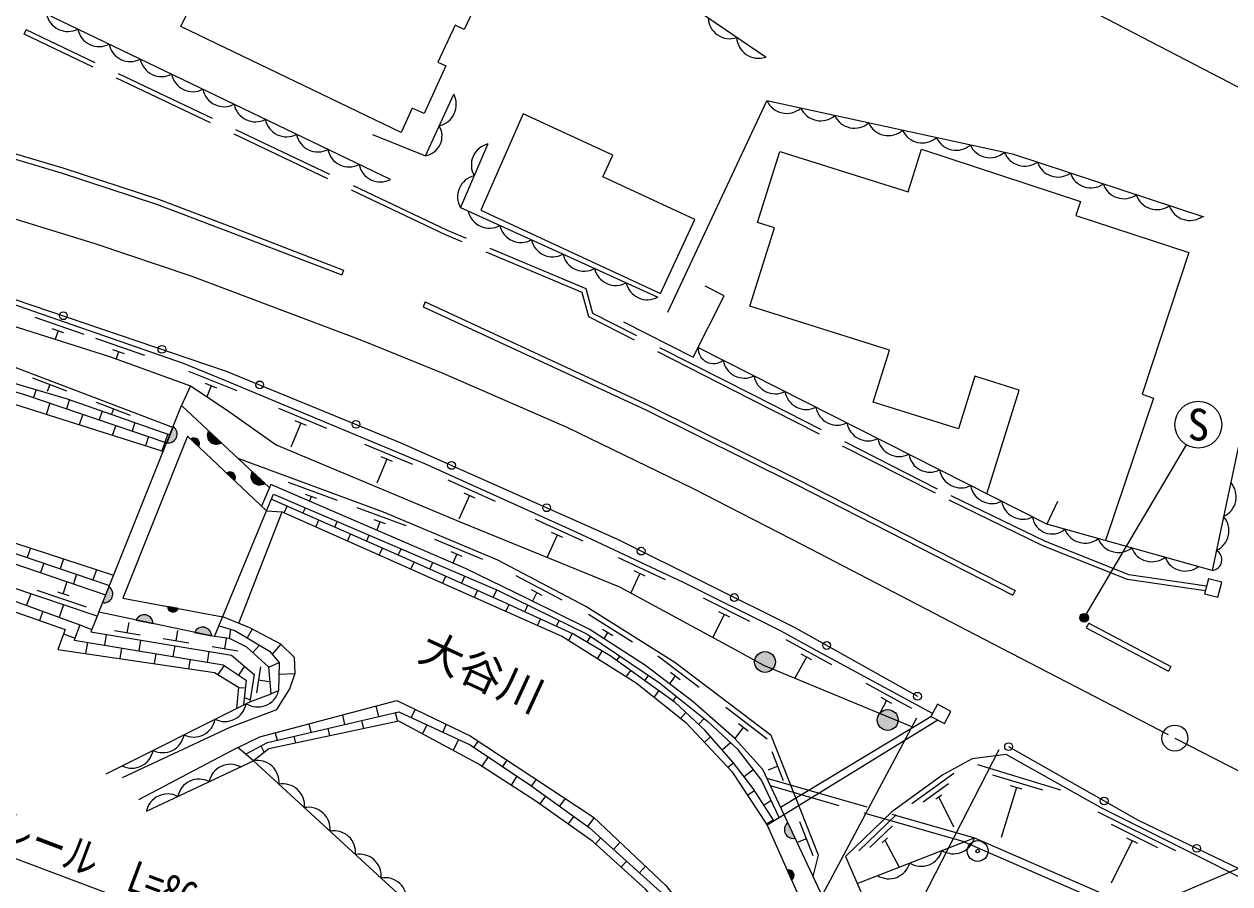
# Model space of a CAD drawing. Units: millimetres at full size, sheet at 1:1000; details may follow other scales. Extents: x 40000 to 680000, y 20000 to 380000.
# Drawn here: x 94534 to 164051, y 270792 to 320369 of the extents above; entities that cross this region are included whole.
import ezdxf
from ezdxf.enums import TextEntityAlignment as Align

# ---------------------------------------------------------------- set-up
doc = ezdxf.new("R2010")
doc.units = ezdxf.units.MM
doc.header["$LTSCALE"] = 1000
doc.linetypes.add('CHAIN', pattern=[18.5, 12, -1.5, 3.5, -1.5])
doc.linetypes.add('DASHED', pattern=[7.5, 6, -1.5])
for name, color, linetype, lineweight in [('M-BGD', 7, 'Continuous', 25), ('M-BMK', 2, 'CHAIN', 13), ('M-BMK-SRVR', 3, 'Continuous', 25), ('M-STR-HTXT', 7, 'Continuous', 13), ('M-STR-STRC', 7, 'Continuous', 25)]:
    doc.layers.add(name, color=color, linetype=linetype, lineweight=lineweight)
doc.layers.add('M-BMK-HTXT', color=7, linetype='Continuous')
doc.styles.add('ＭＳ ゴシック', font='')
doc.styles.get('ＭＳ ゴシック').set_extended_font_data('MS Gothic')

msp = doc.modelspace()

# ---------------------------------------------------------------- hatches: boundary and pattern name
at = {"layer": 'M-BGD'}
for points in [[(103126, 297150, -0.82183), (102757, 296231)], [(105896, 296239, -0.82183), (105172, 296916)], [(104141, 296435), (104596, 296005, 0.84072)], [(106665, 294051), (106210, 294481, -0.84072)], [(108407, 293891, -0.82183), (107683, 294568)], [(99420, 287929, -0.82183), (99051, 287009)], [(103415, 286674), (102800, 286788, 0.84072)], [(100998, 286008, -0.82183), (101968, 285802)], [(104365, 285293, -0.82183), (105335, 285088)], [(137851, 283586, -1), (136651, 283586, -0.41421), (137251, 284186, -0.41421)], [(144924, 280243, -1), (143724, 280243, -0.41421), (144324, 280843, -0.41421)], [(138991, 273433, -0.82183), (138572, 274331)], [(138783, 271016), (138529, 271588, -0.84072)]]:
    msp.add_hatch(color=256, dxfattribs=at).paths.add_polyline_path(points)
at = {"layer": 'M-STR-STRC'}
msp.add_hatch(color=256, dxfattribs=at).paths.add_polyline_path([(155872, 286261, -1), (155433, 286022, -0.41421), (155533, 286361, -0.41421)])

# ---------------------------------------------------------------- linework, layer by layer
at = {"layer": 'M-BGD'}
for p, q in [((115651, 311407), (95190, 321259)), ((117670, 312779), (119300, 316329)), ((131642, 303751), (137362, 315950)), ((90065, 313759), (96673, 311797)), ((90147, 314048), (96763, 312084)), ((114623, 314013), (117670, 312779)), ((96673, 311797), (102176, 309983)), ((96763, 312084), (102276, 310266)), ((102276, 310266), (106428, 308693)), ((102176, 309983), (106321, 308412)), ((106428, 308693), (112951, 306183)), ((106321, 308412), (112843, 305903)), ((112951, 306183), (112843, 305903)), ((117664, 304348), (117538, 304075)), ((117538, 304075), (130382, 298134)), ((117664, 304348), (130512, 298405)), ((98004, 302473), (95172, 303461)), ((96820, 302568), (96159, 302799)), ((96489, 302683), (96320, 302199)), ((101498, 301253), (98666, 302242)), ((100313, 301349), (99653, 301580)), ((99983, 301464), (99843, 301064)), ((106819, 299230), (104035, 300346)), ((96994, 299207), (95031, 299953)), ((105640, 299380), (104990, 299640)), ((95233, 299292), (95077, 298831)), ((96013, 299580), (95863, 299187)), ((105315, 299510), (105065, 298886)), ((96024, 298511), (95806, 297865)), ((97151, 298721), (96971, 298190)), ((100666, 297809), (98704, 298556)), ((130512, 298405), (139173, 294099)), ((97919, 297869), (97713, 297261)), ((99039, 298059), (98866, 297548)), ((99685, 298183), (99567, 297874)), ((111992, 297049), (109224, 298207)), ((130382, 298134), (139038, 293831)), ((99813, 297228), (99619, 296656)), ((100926, 297397), (100760, 296907)), ((103126, 297150), (102757, 296231)), ((105896, 296239), (105172, 296916)), ((110492, 297351), (109914, 295968)), ((110815, 297216), (110170, 297487)), ((101707, 296586), (101526, 296052)), ((102814, 296736), (102480, 295750)), ((108509, 292310), (103948, 296617)), ((104141, 296435), (104596, 296005)), ((116943, 294979), (114175, 296136)), ((115443, 295281), (114865, 293897)), ((115766, 295146), (115120, 295416)), ((106210, 294481), (106665, 294051)), ((108407, 293891), (107683, 294568)), ((121710, 292842), (118977, 294078)), ((139173, 294099), (151671, 287713)), ((108764, 293831), (108222, 292581)), ((112600, 292892), (109785, 293930)), ((139038, 293831), (151535, 287446)), ((111417, 293009), (110760, 293251)), ((111089, 293130), (110991, 292866)), ((120220, 293187), (119602, 291820)), ((120539, 293043), (119901, 293331)), ((154116, 292834), (153495, 291532)), ((105515, 285049), (108509, 292310)), ((106913, 285819), (109407, 292239)), ((108509, 292310), (109407, 292239)), ((109529, 292185), (109695, 292564)), ((110611, 292162), (110750, 292477)), ((116557, 291434), (113742, 292471)), ((111356, 291373), (111526, 291759)), ((112441, 291356), (112588, 291689)), ((115374, 291550), (114718, 291792)), ((115046, 291671), (114868, 291188)), ((126757, 290559), (124024, 291795)), ((113184, 290560), (113357, 290954)), ((114272, 290551), (114426, 290902)), ((120972, 289492), (118209, 290659)), ((125267, 290904), (124690, 289628)), ((125586, 290760), (124948, 291048)), ((94898, 290150), (94714, 289607)), ((115011, 289748), (115188, 290148)), ((116103, 289746), (116265, 290114)), ((119796, 289663), (119152, 289935)), ((95662, 289286), (95480, 288748)), ((96799, 289529), (96609, 288966)), ((116837, 288936), (117018, 289342)), ((117931, 288935), (118105, 289326)), ((119474, 289799), (119257, 289286)), ((131517, 288329), (128799, 289598)), ((97556, 288646), (97373, 288103)), ((98701, 288908), (98504, 288325)), ((118665, 288123), (118845, 288529)), ((119759, 288123), (119944, 288538)), ((125563, 287152), (122908, 288550)), ((130031, 288692), (129512, 287580)), ((130348, 288544), (129714, 288840)), ((96783, 287526), (97018, 288224)), ((99420, 287929), (99051, 287009)), ((94913, 287522), (94671, 286858)), ((95266, 287720), (98109, 286763)), ((96452, 287637), (97115, 287414)), ((120492, 287311), (120672, 287716)), ((121586, 287310), (121782, 287751)), ((124406, 287422), (123786, 287748)), ((124096, 287585), (123837, 287093)), ((136380, 285929), (133697, 287270)), ((151671, 287713), (151535, 287446)), ((95611, 286517), (95419, 285988)), ((96809, 286884), (96551, 286175)), ((103415, 286674), (102800, 286788)), ((122315, 286500), (122497, 286898)), ((123406, 286480), (123584, 286867)), ((135217, 286175), (134591, 286487)), ((97755, 285737), (98430, 285465)), ((100485, 285277), (100582, 285869)), ((100998, 286008), (101968, 285802)), ((124142, 285688), (124315, 286063)), ((125223, 285645), (125379, 285985)), ((129605, 284735), (127065, 286331)), ((134904, 286331), (134242, 285006)), ((155910, 285826), (155770, 285561)), ((155910, 285826), (160644, 283330)), ((96803, 285213), (97475, 284969)), ((99269, 285173), (99167, 284552)), ((99745, 285399), (101225, 285155)), ((103294, 284815), (103391, 285407)), ((104365, 285293), (105335, 285088)), ((106424, 285478), (106357, 284944)), ((107682, 285485), (107385, 284982)), ((125944, 284819), (126132, 285227)), ((126998, 284728), (127195, 285063)), ((128472, 285093), (127879, 285465)), ((128176, 285279), (127954, 284926)), ((155770, 285561), (160504, 283065)), ((98180, 284714), (98075, 284072)), ((100154, 284390), (100054, 283782)), ((101242, 284848), (101140, 284228)), ((102554, 284936), (104034, 284693)), ((103216, 284523), (103114, 283904)), ((105371, 284473), (106851, 284229)), ((106111, 284351), (106209, 284943)), ((108106, 284556), (107717, 284133)), ((109342, 284608), (108828, 284043)), ((141103, 283416), (138474, 284861)), ((102127, 284066), (102033, 283491)), ((104101, 283742), (104012, 283200)), ((105189, 284199), (105087, 283580)), ((127599, 283778), (127859, 284220)), ((128698, 283678), (128879, 283929)), ((133456, 282113), (131064, 283924)), ((139644, 283875), (138972, 282653)), ((139951, 283707), (139337, 284044)), ((106064, 283392), (105708, 282859)), ((107236, 283346), (106896, 282836)), ((108162, 283299), (107934, 281816)), ((108642, 283282), (109238, 283565)), ((129253, 282737), (129510, 283094)), ((132358, 282568), (131800, 282991)), ((160644, 283330), (160504, 283065)), ((108048, 282558), (108641, 282466)), ((109224, 282887), (110153, 282922)), ((130322, 282510), (130538, 282811)), ((132079, 282780), (131738, 282329)), ((145720, 280912), (143084, 282344)), ((107280, 282069), (106896, 282106)), ((130861, 281547), (131133, 281926)), ((131945, 281342), (132139, 281612)), ((107567, 281402), (107226, 281526)), ((114818, 281043), (114958, 280446)), ((117072, 280862), (116853, 280392)), ((137376, 279146), (134984, 280957)), ((144259, 281364), (143860, 280630)), ((144567, 281197), (143952, 281531)), ((112884, 280529), (113011, 279990)), ((113984, 280218), (114097, 279737)), ((115932, 280673), (116054, 280152)), ((132372, 280337), (132689, 280675)), ((133419, 279992), (133738, 280333)), ((147206, 280241), (137380, 274175)), ((138152, 275219), (146819, 280446)), ((109017, 279502), (109116, 279078)), ((110950, 280016), (111063, 279534)), ((112037, 279762), (112140, 279323)), ((117759, 279970), (117511, 279436)), ((118874, 279994), (118666, 279547)), ((135999, 279813), (135512, 279168)), ((136278, 279601), (135720, 280024)), ((110090, 279306), (110183, 278909)), ((119572, 279125), (119275, 278488)), ((120704, 279034), (120460, 278669)), ((133749, 278953), (134113, 279274)), ((134773, 278523), (135259, 278949)), ((106847, 278656), (101134, 275640)), ((108182, 278744), (108378, 278375)), ((121290, 278112), (120928, 277573)), ((138317, 276739), (137655, 278412)), ((101584, 274977), (107751, 277893)), ((122374, 277932), (122120, 277554)), ((135105, 277518), (135432, 277770)), ((136043, 276979), (136569, 277385)), ((137986, 277575), (137428, 277355)), ((154307, 276195), (149523, 277649)), ((122950, 276997), (122608, 276488)), ((124056, 276822), (123779, 276438)), ((148141, 277157), (145706, 275405)), ((153263, 276199), (150393, 277071)), ((136230, 275917), (136645, 276181)), ((147829, 276563), (146368, 275512)), ((151740, 276348), (150864, 273465)), ((152075, 276246), (151406, 276450)), ((124591, 275854), (124266, 275402)), ((125727, 275719), (125402, 275269)), ((137182, 275337), (137594, 275599)), ((147444, 275917), (147103, 275671)), ((147274, 275794), (148119, 274087)), ((126214, 274685), (125898, 274246)), ((127394, 274612), (127025, 274100)), ((144820, 274781), (142660, 272700)), ((160927, 272694), (156457, 274935)), ((137332, 274247), (137718, 274493)), ((138991, 273433), (138572, 274331)), ((140025, 272418), (139253, 274371)), ((144596, 274149), (143300, 272900)), ((159899, 272874), (157217, 274219)), ((127775, 273439), (127472, 273103)), ((139639, 273395), (139107, 273184)), ((142555, 270822), (149322, 273441)), ((144308, 273454), (144005, 273163)), ((144156, 273308), (144991, 271765)), ((158423, 273279), (157201, 270841)), ((158736, 273122), (158111, 273435)), ((128897, 273191), (128518, 272770)), ((129261, 272101), (128954, 271759)), ((130351, 271817), (130005, 271432)), ((138529, 271588), (138783, 271016))]:
    msp.add_line(p, q, dxfattribs=at)
at = {"layer": 'M-BGD', "linetype": 'DASHED'}
for p, q in [((94535, 319786), (94654, 320036)), ((137352, 276893), (149322, 273441)), ((148723, 273209), (137567, 276444))]:
    msp.add_line(p, q, dxfattribs=at)
at = {"layer": 'M-BGD'}
for points in [[(137313, 318440), (122780, 328347), (97237, 340900)], [(162564, 309238), (151600, 312850), (137362, 315950)], [(121273, 313460), (119694, 309785), (131067, 304628)], [(150032, 293287), (151911, 299260), (149356, 300064), (148403, 297033), (143491, 298578), (144434, 301575), (136371, 304112), (137788, 308616), (136814, 308922), (138105, 313024), (145509, 310695), (146281, 313149), (155437, 310142), (155174, 309342), (161687, 307203), (158988, 299026), (159644, 298809), (156880, 290587)], [(146906, 280609), (140449, 284118), (138172, 285369), (132550, 288178), (126362, 291067), (117643, 295011), (105943, 299905), (103715, 300798), (93714, 304287), (85105, 306843), (80549, 307999), (69063, 310555), (66989, 310967)], [(67055, 311300), (84032, 307449), (93908, 304537), (106186, 300357), (116244, 296229), (128788, 290642), (138961, 285571), (146042, 281612)], [(66675, 309386), (71217, 308569), (78428, 307144), (86740, 305040), (92907, 303283), (99466, 301201), (104130, 299505), (103616, 298371)], [(103108, 297105), (93042, 300935), (83328, 304003), (74735, 306279), (68914, 307602), (66371, 307857)], [(65987, 305929), (71927, 305283), (77513, 304149), (84902, 302329), (97014, 298769), (102941, 296691)], [(65855, 305262), (70246, 304953), (75884, 303963), (86771, 301298), (94549, 299010), (102757, 296231)], [(129086, 303200), (133099, 301167), (134887, 304697), (133790, 305253)], [(102554, 295726), (90895, 299421), (83805, 301254), (77080, 302767), (70550, 304040), (67457, 304528), (65720, 304587)], [(165762, 301761), (163031, 288868), (153495, 291532), (133381, 301724)], [(104130, 299505), (106181, 298147), (109063, 296109), (119720, 291649), (128870, 287929), (135488, 284327), (137159, 283403), (145797, 279829)], [(105515, 285049), (98833, 286467), (103616, 298371), (108679, 293636)], [(64349, 297691), (70396, 296961), (75060, 295917), (85494, 293224), (99685, 288586)], [(64249, 297186), (68875, 296753), (73501, 295813), (85903, 292587), (99451, 288005)], [(64140, 296637), (67918, 296394), (73911, 295217), (85987, 291979), (99236, 287469)], [(103948, 296617), (100225, 287262), (105989, 286200)], [(98739, 286235), (88353, 289730), (81624, 291709), (73569, 293816), (69417, 294886), (66446, 295295), (63911, 295489)], [(63779, 294823), (68165, 294437), (71187, 293855), (81715, 291046), (89032, 288910), (97755, 285737), (97428, 284838), (106009, 283428), (107327, 282548), (107186, 281110)], [(140026, 271215), (140338, 272442), (137608, 279347), (132054, 283551), (126912, 286781), (121839, 289452), (115254, 292234), (106877, 295322)], [(63647, 294160), (66689, 294006), (69943, 293576), (73362, 292661), (84158, 289724), (93790, 286565), (96893, 285466), (96482, 284306), (105510, 282980), (106898, 282134), (106782, 280907)], [(140883, 269377), (138379, 274743), (137117, 277385), (135486, 279196), (133102, 281284), (130369, 283377), (127103, 285471), (123580, 287221), (119975, 288976), (108764, 293831)], [(108509, 292310), (108904, 293268), (121822, 287733), (127037, 285170), (131173, 282383), (133958, 280158), (135652, 278584), (137050, 276756), (138065, 274598)], [(137768, 274415), (136575, 276291), (135414, 277793), (133771, 279662), (132077, 281248), (128326, 283945), (126216, 285188), (122101, 287081), (116677, 289493), (108780, 292967)], [(109407, 292239), (125578, 285050), (129823, 282379), (132656, 280109), (135330, 277280), (137380, 274175), (139931, 268428)], [(98833, 286467), (98372, 285321), (106493, 283984), (107793, 282869), (107550, 281293)], [(100208, 276921), (106413, 279828), (109110, 280848), (109849, 282041), (110152, 282946), (110118, 283841), (109342, 284608), (107539, 285561), (105989, 286200)], [(99267, 277132), (107550, 281293), (108769, 281749), (108642, 283282), (107374, 284448), (106372, 284942), (105515, 285049)], [(105775, 285681), (106681, 285398), (108678, 284218), (109238, 283565), (109204, 281919), (108769, 281749)], [(134452, 262969), (132691, 267231), (131619, 268963), (130357, 270487), (127326, 273235), (124033, 275567), (120674, 277737), (116143, 280171), (108652, 278585), (107751, 277893), (106847, 278656), (108128, 279266), (116028, 281364), (120259, 279327), (127368, 274636), (131532, 270702), (133290, 268457), (135354, 263867)], [(107299, 278275), (108571, 278950), (116143, 280723), (120256, 278806), (123750, 276459), (127103, 274044), (131233, 270326), (132881, 268032), (133107, 267418)], [(241821, 246686), (235594, 246977), (231514, 247506), (226381, 248345), (214299, 251188), (210123, 252254), (202776, 254778), (183071, 262045), (170220, 268371), (156629, 275185), (151149, 278262), (149198, 278003), (147509, 277073), (144568, 274955), (141882, 272366), (149427, 255062)], [(151292, 278708), (158758, 274464), (168970, 269557), (183385, 262428), (196852, 257482), (210681, 252450), (216265, 251064), (225806, 248865), (232697, 247744), (237277, 247317), (241417, 247048)], [(107751, 277893), (119426, 267169), (121639, 262905), (124316, 259837)], [(148723, 273209), (164338, 266408), (165249, 265098), (167556, 264062), (168231, 262910), (183631, 256011), (183943, 255135), (192514, 252276), (192920, 251202), (203233, 248379), (205427, 246156), (215763, 244250), (215796, 244125)], [(149322, 273441), (164636, 266771), (165548, 265459), (167874, 264415), (168548, 263263), (183992, 256344), (184295, 255494), (192861, 252636), (193261, 251577), (203470, 248783), (205649, 246574), (216126, 244643), (216233, 244242)]]:
    msp.add_lwpolyline(points, dxfattribs=at)
for points in [[(103571, 320222), (109186, 331620), (110794, 330828), (111532, 332326), (114833, 330699), (114502, 330027), (123493, 325598), (122350, 323279), (121593, 323652), (119909, 320057), (119380, 320305), (118384, 318179), (118853, 317959), (117595, 315216), (116912, 315530), (116266, 314122)], [(120865, 309637), (131229, 304834), (133209, 309106), (127897, 311569), (128469, 312803), (123301, 315199)], [(162590, 287524), (163365, 287328), (163583, 288189), (162809, 288386)], [(146819, 280446), (147593, 280036), (147965, 280738), (147192, 281148)]]:
    msp.add_lwpolyline(points, close=True, dxfattribs=at)
at = {"layer": 'M-BGD', "linetype": 'DASHED'}
for points in [[(162631, 287685), (158147, 288338), (153267, 290292), (147070, 293314), (136414, 298746), (127087, 303483), (126708, 304895), (118825, 308219), (94535, 319786)], [(162700, 287955), (158220, 288607), (153379, 290545), (147194, 293562), (136540, 298993), (127323, 303674), (126941, 305098), (118939, 308472), (94654, 320036)]]:
    msp.add_lwpolyline(points, dxfattribs=at)
at = {"layer": 'M-BGD'}
for centre, radius in [((96799, 303553), 225), ((102479, 301619), 225), ((108114, 299565), 225), ((113665, 297288), 225), ((119178, 294922), 225), ((124659, 292481), 225), ((130113, 289982), 225), ((135483, 287305), 225), ((140806, 284540), 225), ((137251, 283586), 600), ((146042, 281612), 225), ((144324, 280243), 600), ((151292, 278708), 225), ((156801, 275576), 225), ((149509, 272687), 600), ((149509, 272687), 100), ((162137, 272840), 225)]:
    msp.add_circle(centre, radius, dxfattribs=at)
for centre, radius, start, end in [((97055, 321193), 1250, 191.15822, 297.41843), ((135216, 320777), 1250, 182.58793, 288.84813), ((98857, 320326), 1250, 191.15822, 297.41843), ((100659, 319458), 1250, 191.15822, 297.41843), ((136868, 319651), 1250, 182.58793, 288.84813), ((102461, 318590), 1250, 191.15822, 297.41843), ((104263, 317723), 1250, 191.15822, 297.41843), ((106065, 316855), 1250, 191.15822, 297.41843), ((118201, 315733), 1250, 282.21163, 28.47183), ((107867, 315987), 1250, 191.15822, 297.41843), ((138498, 316470), 1250, 204.58466, 310.84487), ((140452, 316045), 1250, 204.58466, 310.84487), ((142407, 315619), 1250, 204.58466, 310.84487), ((109669, 315120), 1250, 191.15822, 297.41843), ((117472, 313919), 1157, 279.87992, 30.80354), ((144361, 315194), 1250, 204.58466, 310.84487), ((146315, 314768), 1250, 204.58466, 310.84487), ((111471, 314252), 1250, 191.15822, 297.41843), ((148269, 314343), 1250, 204.58466, 310.84487), ((113273, 313384), 1250, 191.15822, 297.41843), ((121568, 312245), 1250, 103.61452, 209.87473), ((150223, 313917), 1250, 204.58466, 310.84487), ((152234, 313479), 1296, 203.05616, 303.88259), ((115075, 312517), 1250, 191.15822, 297.41843), ((154141, 312802), 1250, 198.6382, 304.8984), ((120778, 310407), 1250, 103.61452, 209.87473), ((156040, 312177), 1250, 198.6382, 304.8984), ((157940, 311551), 1250, 198.6382, 304.8984), ((159839, 310925), 1250, 198.6382, 304.8984), ((121358, 309854), 1250, 192.4782, 298.73841), ((161739, 310300), 1250, 198.6382, 304.8984), ((123180, 309028), 1250, 192.4782, 298.73841), ((125001, 308202), 1250, 192.4782, 298.73841), ((126823, 307376), 1250, 192.4782, 298.73841), ((128644, 306550), 1250, 192.4782, 298.73841), ((130466, 305724), 1250, 192.4782, 298.73841), ((134278, 301693), 897, 178.03372, 308.22466), ((136064, 301205), 1250, 189.99909, 296.25929), ((137848, 300301), 1250, 189.99909, 296.25929), ((139632, 299397), 1250, 189.99909, 296.25929), ((141416, 298493), 1250, 189.99909, 296.25929), ((102851, 296727), 505, 259.27761, 56.9358), ((105601, 296649), 505, 148.08946, 305.74765), ((143201, 297589), 1250, 189.99909, 296.25929), ((104331, 296181), 318, 326.52982, 126.74755), ((144985, 296685), 1250, 189.99909, 296.25929), ((146769, 295781), 1250, 189.99909, 296.25929), ((106400, 294226), 318, 326.52982, 126.74755), ((108112, 294301), 505, 148.08946, 305.74765), ((148553, 294877), 1250, 189.99909, 296.25929), ((150337, 293973), 1250, 189.99909, 296.25929), ((163163, 293111), 1250, 294.91078, 41.17099), ((152121, 293069), 1250, 189.99909, 296.25929), ((162749, 291155), 1250, 294.91078, 41.17099), ((153798, 292105), 1135, 187.953, 310.46098), ((155700, 291695), 1250, 201.26173, 307.52193), ((157626, 291157), 1250, 201.26173, 307.52193), ((159552, 290619), 1250, 201.26173, 307.52193), ((162968, 289484), 619, 275.81738, 60.2644), ((161478, 290081), 1250, 201.26173, 307.52193), ((99145, 287506), 505, 259.27761, 56.9358), ((103117, 286785), 318, 179.45862, 339.67636), ((101463, 285809), 505, 359.19, 156.84819), ((104830, 285095), 505, 359.19, 156.84819), ((107997, 282243), 1250, 237.93405, 344.98254), ((106103, 281405), 1250, 243.53954, 349.79974), ((104316, 280508), 1250, 243.53954, 349.79974), ((102528, 279610), 1250, 243.53954, 349.79974), ((100741, 278712), 1250, 243.53954, 349.79974), ((106425, 276437), 1250, 62.17604, 168.43625), ((107981, 276664), 1250, 354.30068, 100.56088), ((104617, 275582), 1250, 62.17604, 168.43625), ((109453, 275311), 1250, 354.30068, 100.56088), ((102809, 274727), 1250, 62.17604, 168.43625), ((110926, 273959), 1250, 354.30068, 100.56088), ((138870, 273923), 505, 126.18355, 283.84174), ((112399, 272606), 1250, 354.30068, 100.56088), ((148119, 273779), 1250, 238.02379, 344.284), ((146254, 273057), 1250, 238.02379, 344.284), ((113872, 271253), 1250, 354.30068, 100.56088), ((144389, 272336), 1250, 238.02379, 344.284), ((115345, 269900), 1250, 354.30068, 100.56088), ((138606, 271280), 318, 303.82952, 104.04725)]:
    msp.add_arc(centre, radius, start, end, dxfattribs=at)
at = {"layer": 'M-BMK'}
msp.add_lwpolyline([(67867, 315383), (72465, 314588), (79687, 313026), (84816, 311822), (91904, 309791), (98609, 307710), (104202, 305828), (113988, 302137), (118674, 300250), (125828, 297129), (133066, 293613), (139396, 290357), (149843, 284929), (160881, 279199), (173751, 272599)], dxfattribs=at)
at = {"layer": 'M-BMK-SRVR'}
msp.add_circle((160881, 279199), 750, dxfattribs=at)
at = {"layer": 'M-STR-HTXT'}
for p, q in [((155653, 286142), (161545, 296113)), ((145984, 280339), (131722, 253653)), ((150734, 278518), (136855, 251568))]:
    msp.add_line(p, q, dxfattribs=at)
for points in [[(104493, 342531), (109380, 341015), (115964, 338798), (126701, 334749), (132210, 332531), (140478, 328924), (148720, 324920), (155470, 321448), (165981, 315986), (174628, 311498)], [(61039, 281045), (65779, 280225), (71987, 278882), (75993, 277942), (81896, 276250), (87838, 274406), (92439, 272858), (101274, 269525), (105138, 267970), (111179, 265335), (117413, 262306), (123322, 259267), (132244, 254630)]]:
    msp.add_lwpolyline(points, dxfattribs=at)
msp.add_circle((162232, 297275), 1350, dxfattribs=at)
at = {"layer": 'M-STR-STRC'}
msp.add_line((164557, 271678), (123017, 254169), dxfattribs=at)
msp.add_circle((155653, 286142), 250, dxfattribs=at)

# ---------------------------------------------------------------- texts
at = {"layer": 'M-BMK-HTXT', "style": 'ＭＳ ゴシック'}
msp.add_text('大谷川', height=1833, rotation=335.283, dxfattribs=at).set_placement((116904, 283251), align=Align.BOTTOM_LEFT)
at = {"layer": 'M-STR-HTXT', "style": 'ＭＳ ゴシック'}
msp.add_text('S', height=1833, dxfattribs=at).set_placement((162232, 297275), align=Align.MIDDLE_CENTER)
at = {"layer": 'M-STR-HTXT', "style": 'ＭＳ ゴシック', "width": 0.8}
msp.add_text('ガードレール  L=86.0 ', height=1833, rotation=339.335, dxfattribs=at).set_placement((96857, 271191), align=Align.BOTTOM_CENTER)

doc.saveas('drawing.dxf')
